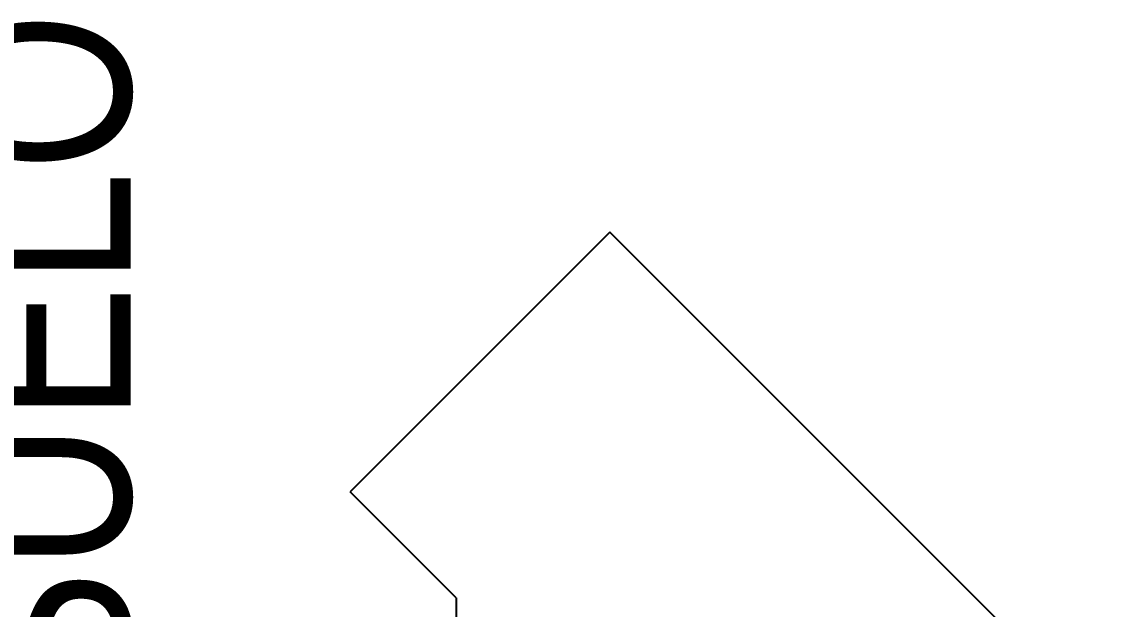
# Model space of a CAD drawing. Extents: x -30 to 1202, y 231 to 898.
# Drawn here: x 84.93 to 92.32, y 334.35 to 338.35 of the extents above; entities that cross this region are included whole.
import ezdxf

# ---------------------------------------------------------------- set-up
doc = ezdxf.new("R2010")
doc.units = 0
doc.header["$LTSCALE"] = 0.04
doc.layers.add('LEYENDAS', color=3, linetype='CONTINUOUS')
doc.layers.add('PISO', color=1, linetype='CONTINUOUS')
doc.styles.add('STYLE2', font='arial.ttf')

msp = doc.modelspace()

# ---------------------------------------------------------------- linework, layer by layer
at = {"layer": 'PISO'}
for p, q in [((88.9389, 336.9198), (87.1711, 335.152)), ((92.4744, 333.3843), (88.9389, 336.9198)), ((87.8921, 334.4311), (87.1711, 335.152)), ((87.8921, 334.4311), (87.8921, 330.3656))]:
    msp.add_line(p, q, dxfattribs=at)

# ---------------------------------------------------------------- texts
at = {"layer": 'LEYENDAS', "style": 'STYLE2', "width": 0.8}
msp.add_text('INGRESO A SUBSUELO', height=1.25, rotation=90, dxfattribs=at).set_placement((85.6757, 322.6638))

doc.saveas('drawing.dxf')
